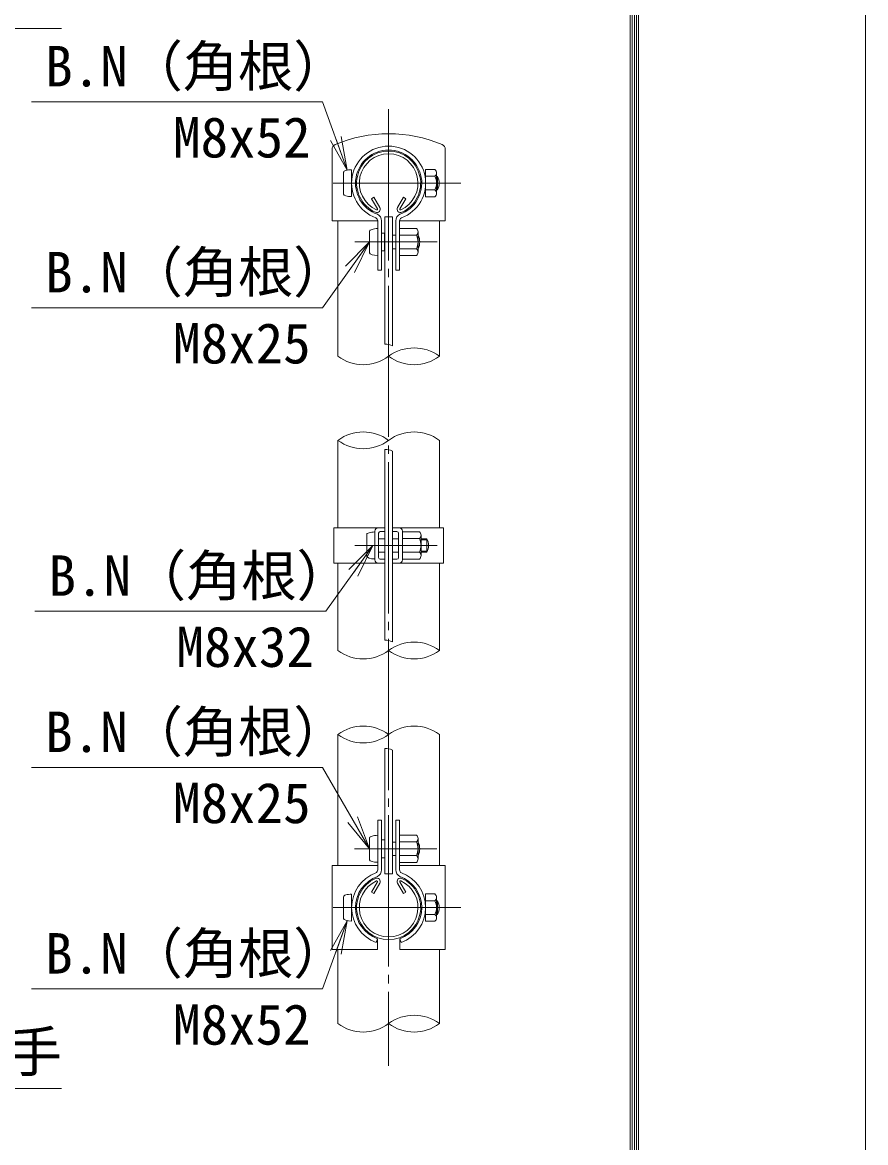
# Model space of a CAD drawing. Units: millimetres, scale not verified. Extents: x -8400 to 8400, y -5940 to 5940.
# Drawn here: x 6394 to 8400, y 961 to 3627 of the extents above; entities that cross this region are included whole.
import ezdxf
from ezdxf.enums import TextEntityAlignment as Align

# ---------------------------------------------------------------- set-up
doc = ezdxf.new("R2010")
doc.units = ezdxf.units.MM
doc.header["$LTSCALE"] = 20
doc.linetypes.add('LONG_CHAIN', pattern=[21, 18, -1, 1, -1])
for name, color, linetype, lineweight in [('0-0_D-TTL', 7, 'Continuous', 9), ('0-3_D-STR1', 1, 'Continuous', 9), ('0-6_D-BMK', 2, 'LONG_CHAIN', 9), ('0-8_D-STR-DIM', 7, 'Continuous', 9), ('0-9_0', 7, 'Continuous', 9), ('0-A_D-STR3', 3, 'Continuous', 9), ('0-D_D-STR-TXT', 7, 'Continuous', 9)]:
    doc.layers.add(name, color=color, linetype=linetype, lineweight=lineweight)
doc.styles.add('ＭＳ ゴシック', font='')
doc.styles.get('ＭＳ ゴシック').set_extended_font_data('MS Gothic')

# ---------------------------------------------------------------- blocks, each defined once
blk = doc.blocks.new('_Open')
at = {"layer": '0-9_0'}
blk.add_line((-20, 3.333), (0, 0), dxfattribs=at)
blk.add_lwpolyline([(-20, -3.333), (0, 0), (-20, 0)], dxfattribs=at)

msp = doc.modelspace()

# ---------------------------------------------------------------- linework, layer by layer
at = {"layer": '0-0_D-TTL', "color": 2}
msp.add_lwpolyline([(-8400.38, 5939.71), (8399.62, 5939.71), (8399.62, -5940.29), (-8400.38, -5940.29)], close=True, dxfattribs=at)
at = {"layer": '0-0_D-TTL'}
for points in [[(-7860.38, 5499.71), (7859.62, 5499.71), (7859.62, -5500.29), (-7860.38, -5500.29)], [(-7855.38, 5494.71), (7854.62, 5494.71), (7854.62, -5495.29), (-7855.38, -5495.29)], [(-7850.38, 5489.71), (7849.62, 5489.71), (7849.62, -5490.29), (-7850.38, -5490.29)], [(-7845.38, 5484.71), (7844.62, 5484.71), (7844.62, -5485.29), (-7845.38, -5485.29)], [(-7840.38, 5479.71), (7839.62, 5479.71), (7839.62, -5480.29), (-7840.38, -5480.29)]]:
    msp.add_lwpolyline(points, close=True, dxfattribs=at)
at = {"layer": '0-3_D-STR1'}
for p, q in [((7224.49, 3207.36), (7230.05, 3210.57)), ((7238.53, 3183.05), (7224.49, 3207.36)), ((7244.08, 3186.26), (7230.05, 3210.57)), ((7286.36, 3186.26), (7300.39, 3210.57)), ((7291.91, 3183.05), (7305.95, 3207.36)), ((7305.95, 3207.36), (7300.39, 3210.57)), ((7144.22, 3154.37), (7144.22, 2832.37)), ((7386.22, 3154.37), (7386.22, 2832.37)), ((7144.22, 2632.37), (7144.22, 2424.34)), ((7386.22, 2632.37), (7386.22, 2424.34)), ((7144.22, 2340.35), (7144.22, 2132.37)), ((7386.22, 2340.35), (7386.22, 2132.37)), ((7144.22, 1932.37), (7144.22, 1620.57)), ((7386.22, 1932.37), (7386.22, 1620.57)), ((7238.53, 1581.9), (7224.49, 1557.58)), ((7244.08, 1578.69), (7230.05, 1554.38)), ((7286.36, 1578.69), (7300.39, 1554.38)), ((7291.91, 1581.9), (7305.95, 1557.58)), ((7224.49, 1557.58), (7230.05, 1554.38)), ((7305.95, 1557.58), (7300.39, 1554.38)), ((7144.22, 1420.57), (7144.22, 1244.57)), ((7386.22, 1420.57), (7386.22, 1244.57))]:
    msp.add_line(p, q, dxfattribs=at)
for centre, radius, start, end in [((7265.22, 3244.37), 76.2, 294.32478, 245.67522), ((7265.22, 3244.37), 69.78, 294.32478, 245.67522), ((7237.14, 3182.25), 8.02, 245.67522, 30), ((7237.14, 3182.25), 1.6, 245.67522, 30), ((7293.3, 3182.25), 8.02, 150, 294.32478), ((7293.3, 3182.25), 1.6, 150, 294.32478), ((7265.22, 1520.57), 76.2, 114.32478, 65.67522), ((7265.22, 1520.57), 69.78, 114.32478, 65.67522), ((7237.14, 1582.7), 8.02, 330, 114.32478), ((7237.14, 1582.7), 1.6, 330, 114.32478), ((7293.3, 1582.7), 8.02, 65.67522, 210), ((7293.3, 1582.7), 1.6, 65.67522, 210)]:
    msp.add_arc(centre, radius, start, end, dxfattribs=at)
at = {"layer": '0-6_D-BMK'}
for p, q in [((7265.22, 3420.37), (7265.22, 1144.37)), ((7133.11, 3244.37), (7436.85, 3244.37)), ((7185.11, 3104.37), (7380.62, 3104.37)), ((7185.06, 2382.35), (7380.57, 2382.35)), ((7192.22, 2382.35), (7376.22, 2382.35)), ((7184.26, 1660.57), (7379.78, 1660.57)), ((7133.11, 1520.57), (7436.85, 1520.57))]:
    msp.add_line(p, q, dxfattribs=at)
at = {"layer": '0-8_D-STR-DIM'}
for centre, radius, start, end in [((7259.57, 2830.25), 30.72, 60.95271, 95.76063), ((7325.72, 2750.87), 101.51, 53.41445, 126.58555), ((7204.72, 2913.88), 101.51, 233.41445, 306.58555), ((7325.72, 2913.88), 101.51, 233.41445, 306.58555), ((7204.72, 2550.87), 101.51, 53.41445, 126.58555), ((7325.72, 2550.87), 101.51, 53.41445, 126.58555), ((7204.72, 2713.88), 101.51, 233.41445, 306.58555), ((7259.3, 2579.87), 30.72, 60.95271, 95.76063), ((7204.72, 2213.88), 101.51, 233.41445, 306.58555), ((7259.3, 2126), 30.72, 60.95271, 95.76063), ((7325.72, 2050.87), 101.51, 53.41445, 126.58555), ((7325.72, 2213.88), 101.51, 233.41445, 306.58555), ((7204.72, 1850.87), 101.51, 53.41445, 126.58555), ((7325.72, 1850.87), 101.51, 53.41445, 126.58555), ((7204.72, 2013.88), 101.51, 233.41445, 306.58555), ((7259.3, 1868.55), 30.72, 60.95271, 95.76063), ((7325.72, 1163.07), 101.51, 53.41445, 126.58555), ((7204.72, 1326.08), 101.51, 233.41445, 306.58555), ((7325.72, 1326.08), 101.51, 233.41445, 306.58555)]:
    msp.add_arc(centre, radius, start, end, dxfattribs=at)
at = {"layer": '0-A_D-STR3'}
for p, q in [((7130.62, 3324.4), (7130.62, 3154.37)), ((7399.82, 3324.4), (7399.82, 3154.37)), ((7158.02, 3270.37), (7158.02, 3218.37)), ((7177.22, 3276.37), (7177.22, 3212.37)), ((7178.69, 3260.37), (7177.22, 3260.37)), ((7353.22, 3260.37), (7351.75, 3260.37)), ((7375.22, 3276.77), (7353.22, 3276.77)), ((7353.22, 3276.77), (7353.22, 3211.97)), ((7375.22, 3260.57), (7353.22, 3260.57)), ((7379.22, 3269.31), (7379.22, 3219.93)), ((7379.22, 3260.37), (7381.22, 3260.37)), ((7379.22, 3260.37), (7381.22, 3260.37)), ((7379.22, 3257.66), (7382.51, 3257.66)), ((7381.22, 3260.37), (7381.22, 3228.37)), ((7178.69, 3228.37), (7177.22, 3228.37)), ((7353.22, 3228.37), (7351.75, 3228.37)), ((7375.22, 3228.17), (7353.22, 3228.17)), ((7379.22, 3231.08), (7382.51, 3231.08)), ((7379.22, 3228.37), (7381.22, 3228.37)), ((7379.22, 3228.37), (7381.22, 3228.37)), ((7375.22, 3211.97), (7353.22, 3211.97)), ((7130.62, 3154.37), (7239.22, 3154.37)), ((7239.22, 3037.57), (7239.22, 3154.66)), ((7248.42, 3037.57), (7248.42, 3154.66)), ((7256.22, 3164.37), (7256.22, 2860.82)), ((7256.22, 3164.37), (7274.22, 3164.37)), ((7274.22, 3164.37), (7274.22, 2857.11)), ((7282.02, 3037.57), (7282.02, 3154.66)), ((7291.22, 3037.57), (7291.22, 3154.66)), ((7291.22, 3154.37), (7399.82, 3154.37)), ((7220.02, 3078.13), (7220.02, 3130.13)), ((7255.22, 3125.65), (7248.42, 3125.65)), ((7255.22, 3125.65), (7255.22, 3083.1)), ((7255.22, 3120.37), (7256.22, 3120.37)), ((7274.22, 3120.37), (7282.02, 3120.37)), ((7331.22, 3136.77), (7291.22, 3136.77)), ((7331.22, 3120.57), (7291.22, 3120.57)), ((7335.22, 3129.31), (7335.22, 3079.92)), ((7335.22, 3120.37), (7335.22, 3088.37)), ((7335.22, 3117.66), (7336.51, 3117.66)), ((7255.22, 3083.1), (7248.42, 3083.1)), ((7255.22, 3088.37), (7256.22, 3088.37)), ((7274.22, 3088.37), (7282.02, 3088.37)), ((7331.22, 3088.17), (7291.22, 3088.17)), ((7331.22, 3071.97), (7291.22, 3071.97)), ((7335.22, 3091.08), (7336.51, 3091.08)), ((7239.22, 3037.57), (7248.42, 3037.57)), ((7282.02, 3037.57), (7291.22, 3037.57)), ((7256.22, 2610.43), (7256.22, 2156.57)), ((7274.22, 2606.72), (7274.22, 2152.86)), ((7256.22, 2424.34), (7135.02, 2424.34)), ((7135.02, 2340.35), (7135.02, 2424.34)), ((7213.02, 2408.35), (7213.02, 2356.35)), ((7232.22, 2416.34), (7232.22, 2348.35)), ((7232.22, 2416.34), (7232.22, 2348.35)), ((7241.42, 2411.14), (7241.42, 2353.55)), ((7256.22, 2415.14), (7245.42, 2415.14)), ((7395.42, 2424.34), (7274.22, 2424.34)), ((7274.22, 2415.14), (7285.02, 2415.14)), ((7289.02, 2411.14), (7289.02, 2353.55)), ((7298.22, 2416.34), (7298.22, 2348.35)), ((7298.22, 2416.34), (7298.22, 2348.35)), ((7338.22, 2414.75), (7298.22, 2414.75)), ((7342.22, 2407.28), (7342.22, 2357.9)), ((7395.42, 2340.35), (7395.42, 2424.34)), ((7241.42, 2398.35), (7256.22, 2398.35)), ((7274.22, 2398.35), (7289.02, 2398.35)), ((7338.22, 2398.55), (7298.22, 2398.55)), ((7342.22, 2398.35), (7356.22, 2398.35)), ((7342.22, 2395.64), (7357.51, 2395.64)), ((7356.22, 2398.35), (7356.22, 2366.35)), ((7241.42, 2366.35), (7256.22, 2366.35)), ((7256.22, 2349.55), (7245.42, 2349.55)), ((7274.22, 2366.35), (7289.02, 2366.35)), ((7274.22, 2349.55), (7285.02, 2349.55)), ((7338.22, 2366.15), (7298.22, 2366.15)), ((7338.22, 2349.95), (7298.22, 2349.95)), ((7342.22, 2369.06), (7357.51, 2369.06)), ((7342.22, 2366.35), (7356.22, 2366.35)), ((7135.02, 2340.35), (7256.22, 2340.35)), ((7274.22, 2340.35), (7395.42, 2340.35)), ((7274.22, 1895.4), (7274.22, 1600.57)), ((7239.22, 1728.57), (7239.22, 1610.29)), ((7239.22, 1728.57), (7248.42, 1728.57)), ((7248.42, 1728.57), (7248.42, 1610.29)), ((7282.02, 1728.57), (7282.02, 1610.29)), ((7282.02, 1728.57), (7291.22, 1728.57)), ((7291.22, 1728.57), (7291.22, 1610.29)), ((7220.02, 1686.57), (7220.02, 1634.57)), ((7255.22, 1681.85), (7248.42, 1681.85)), ((7331.22, 1692.97), (7291.22, 1692.97)), ((7335.22, 1685.51), (7335.22, 1636.12)), ((7274.22, 1676.57), (7282.02, 1676.57)), ((7331.22, 1676.77), (7291.22, 1676.77)), ((7291.22, 1676.57), (7292.02, 1676.57)), ((7335.22, 1676.57), (7335.22, 1644.57)), ((7335.22, 1673.86), (7336.51, 1673.86)), ((7255.22, 1639.3), (7248.42, 1639.3)), ((7274.22, 1644.57), (7282.02, 1644.57)), ((7291.22, 1644.57), (7292.02, 1644.57)), ((7331.22, 1644.37), (7291.22, 1644.37)), ((7331.22, 1628.17), (7291.22, 1628.17)), ((7335.22, 1647.28), (7336.51, 1647.28)), ((7130.62, 1620.57), (7239.22, 1620.57)), ((7130.62, 1620.57), (7130.62, 1420.57)), ((7291.22, 1620.57), (7399.82, 1620.57)), ((7399.82, 1620.57), (7399.82, 1420.57)), ((7158.02, 1546.57), (7158.02, 1494.57)), ((7177.22, 1552.57), (7177.22, 1488.57)), ((7375.22, 1552.97), (7353.22, 1552.97)), ((7353.22, 1552.97), (7353.22, 1488.17)), ((7178.69, 1536.57), (7177.22, 1536.57)), ((7178.69, 1536.57), (7177.22, 1536.57)), ((7353.22, 1536.57), (7351.75, 1536.57)), ((7353.22, 1536.57), (7351.75, 1536.57)), ((7375.22, 1536.77), (7353.22, 1536.77)), ((7379.22, 1545.51), (7379.22, 1496.13)), ((7379.22, 1536.57), (7381.22, 1536.57)), ((7379.22, 1533.86), (7382.51, 1533.86)), ((7381.22, 1536.57), (7381.22, 1504.57)), ((7178.69, 1504.57), (7177.22, 1504.57)), ((7178.69, 1504.57), (7177.22, 1504.57)), ((7353.22, 1504.57), (7351.75, 1504.57)), ((7353.22, 1504.57), (7351.75, 1504.57)), ((7375.22, 1504.37), (7353.22, 1504.37)), ((7379.22, 1507.28), (7382.51, 1507.28)), ((7379.22, 1504.57), (7381.22, 1504.57)), ((7379.22, 1504.57), (7381.22, 1504.57)), ((7375.22, 1488.17), (7353.22, 1488.17)), ((7238.42, 1446.47), (7235.29, 1437.82)), ((7238.42, 1446.47), (7238.42, 1420.57)), ((7292.02, 1446.47), (7292.02, 1420.57)), ((7292.02, 1446.47), (7295.15, 1437.82)), ((7130.62, 1420.57), (7238.42, 1420.57)), ((7292.02, 1420.57), (7399.82, 1420.57))]:
    msp.add_line(p, q, dxfattribs=at)
msp.add_lwpolyline([(7256.22, 1899.11), (7256.22, 1600.57), (7274.22, 1600.57)], dxfattribs=at)
for centre, radius, start, end in [((7265.22, 3032.82), 329, 67.22973, 112.77027), ((7143.82, 3324.4), 13.2, 116.72671, 180), ((7265.22, 3244.37), 88, 290.1633, 249.8367), ((7386.62, 3324.4), 13.2, 0, 63.27329), ((7265.22, 3244.37), 78.8, 289.83718, 250.16282), ((7369.07, 3268.67), 10.17, 307.21089, 52.78911), ((7344.42, 3244.37), 34.8, 332.26063, 27.73937), ((7351.22, 3244.37), 34, 331.92751, 28.07249), ((7369.02, 3220.07), 10.2, 307.42505, 52.57495), ((7231.22, 3154.66), 8, 0, 62.72039), ((7231.22, 3154.66), 17.2, 0, 65.03562), ((7299.22, 3154.66), 17.2, 114.96438, 180), ((7299.22, 3154.66), 8, 117.27961, 180), ((7325.07, 3128.67), 10.17, 307.21089, 52.78911), ((7300.42, 3104.37), 34.8, 332.26063, 27.73937), ((7305.22, 3104.37), 34, 331.92751, 28.07249), ((7325.02, 3080.07), 10.2, 307.42505, 52.57495), ((7240.22, 2416.34), 8, 90, 180), ((7245.42, 2411.14), 4, 90, 180), ((7285.02, 2411.14), 4, 0, 90), ((7290.22, 2416.34), 8, 0, 90), ((7332.07, 2406.65), 10.17, 307.21089, 52.78911), ((7307.42, 2382.35), 34.8, 332.26063, 27.73937), ((7326.22, 2382.35), 34, 331.92751, 28.07249), ((7240.22, 2348.35), 8, 180, 270), ((7245.42, 2353.55), 4, 180, 270), ((7285.02, 2353.55), 4, 270, 0), ((7290.22, 2348.35), 8, 270, 0), ((7332.02, 2358.05), 10.2, 307.42505, 52.57495), ((7325.07, 1684.87), 10.17, 307.21089, 52.78911), ((7300.42, 1660.57), 34.8, 332.26063, 27.73937), ((7305.22, 1660.57), 34, 331.92751, 28.07249), ((7325.02, 1636.27), 10.2, 307.42505, 52.57495), ((7265.22, 1520.57), 88, 110.1633, 250.11694), ((7231.22, 1610.29), 8, 297.27961, 0), ((7231.22, 1610.29), 17.2, 294.96438, 0), ((7299.22, 1610.29), 17.2, 180, 245.03562), ((7299.22, 1610.29), 8, 180, 242.72039), ((7265.22, 1520.57), 88, 289.88306, 69.8367), ((7265.22, 1520.57), 78.8, 109.83718, 250.11694), ((7265.22, 1520.57), 78.8, 289.88306, 70.16282), ((7369.07, 1544.87), 10.17, 307.21089, 52.78911), ((7344.42, 1520.57), 34.8, 332.26063, 27.73937), ((7351.22, 1520.57), 34, 331.92751, 28.07249), ((7369.02, 1496.27), 10.2, 307.42505, 52.57495)]:
    msp.add_arc(centre, radius, start, end, dxfattribs=at)
for centre, start_param, end_param in [((7177.22, 3270.37), 1.5707963, 3.1415927), ((7177.22, 3218.37), 3.1415927, 4.712389), ((7239.22, 3130.13), 1.5707963, 3.1415927), ((7239.22, 3078.13), 3.1415927, 4.712389), ((7232.22, 2408.35), 1.5707963, 3.1415927), ((7232.22, 2356.35), 3.1415927, 4.712389), ((7239.22, 1686.57), 1.5707963, 3.1415927), ((7239.22, 1634.57), 3.1415927, 4.712389), ((7177.22, 1546.57), 1.5707963, 3.1415927), ((7177.22, 1494.57), 3.1415927, 4.712389)]:
    msp.add_ellipse(centre, major_axis=(19.2, 0), ratio=0.3125, start_param=start_param, end_param=end_param, dxfattribs=at)
at = {"layer": '0-D_D-STR-TXT'}
for points in [[(6487.04, 3612.4), (5792.52, 3612.4), (5634.6, 3318.63)], [(6415.81, 3437.74), (7107.94, 3437.74), (7166.02, 3277.27)], [(6415.81, 2947.7), (7107.94, 2947.7), (7218.86, 3102.75)], [(6423.61, 2225.68), (7115.74, 2225.68), (7226.66, 2380.72)], [(6415.81, 1853.94), (7107.94, 1853.94), (7219.02, 1662.3)], [(6415.81, 1326.95), (7107.94, 1326.95), (7166.02, 1487.42)], [(6487.04, 1090.36), (5792.52, 1090.36), (5642.47, 1442.33)]]:
    msp.add_lwpolyline(points, dxfattribs=at)

# ---------------------------------------------------------------- block references
at = {"layer": '0-D_D-STR-TXT', "xscale": 4, "yscale": 4}
for p, rotation in [((7166.7, 3275.39), 289.89477), ((7220.02, 3104.37), 54.42149), ((7227.82, 2382.35), 54.42149), ((7220.02, 1660.57), 300.09685), ((7166.7, 1489.31), 70.10523)]:
    msp.add_blockref('_Open', p, dxfattribs=dict(at, rotation=rotation))

# ---------------------------------------------------------------- texts
at = {"layer": '0-D_D-STR-TXT', "style": 'ＭＳ ゴシック'}
for s, p in [('B.N（角根）', (6448.28, 3445.61)), ('M8x52', (6752.46, 3276.45)), ('B.N（角根）', (6448.28, 2955.57)), ('M8x25', (6752.46, 2786.41)), ('B.N（角根）', (6456.08, 2233.54)), ('M8x32', (6760.26, 2064.38)), ('B.N（角根）', (6448.28, 1861.81)), ('M8x25', (6752.46, 1692.65)), ('B.N（角根）', (6448.28, 1334.82)), ('M8x52', (6752.46, 1165.66)), ('主柱下継手', (5832.38, 1100.73))]:
    msp.add_text(s, height=96.19, dxfattribs=at).set_placement(p, align=Align.BOTTOM_LEFT)

doc.saveas('drawing.dxf')
